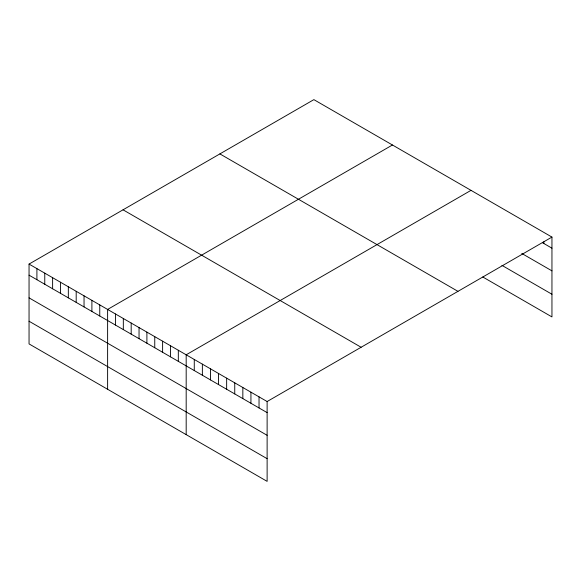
<?xml version="1.0" encoding="UTF-8"?>
<svg xmlns="http://www.w3.org/2000/svg" width="581" height="581" viewBox="0 0 581 581"><rect width="100%" height="100%" fill="white"/><g stroke="black" fill="none" stroke-linecap="round" stroke-linejoin="round"><path stroke-width="0.87" d="M29.05 264.079L267.122 401.529L267.122 481.366L29.05 343.916L29.05 264.079L313.878 99.634L551.95 237.084L551.95 316.921L482.782 276.984M392.444 144.996L107.616 309.433L107.616 389.277M471.002 190.35L186.181 354.795L186.181 434.632M267.122 401.529L551.95 237.084M542.385 242.655L551.95 248.181M521.782 253.447L551.95 270.862M501.911 265.35L551.95 294.24M219.887 153.9L457.959 291.35M123.041 209.814L361.113 347.264M29.05 275.169L267.122 412.619M29.05 297.857L267.122 435.307M29.05 321.228L267.122 458.678M543.852 241.798L543.852 243.504M259.032 396.852L259.032 407.949M250.934 392.182L250.934 403.272M242.843 387.505L242.843 398.602M234.746 382.835L234.746 393.925M226.648 378.158L226.648 389.255M218.558 373.489L218.558 384.578M210.46 368.812L210.46 379.909M202.37 364.142L202.37 375.232M194.272 359.465L194.272 370.562M178.323 350.256L178.323 361.353M170.465 345.724L170.465 356.814M162.607 341.185L162.607 352.282M154.757 336.653L154.757 347.743M146.899 332.114L146.899 343.211M139.041 327.575L139.041 338.672M131.183 323.043L131.183 334.14M123.325 318.504L123.325 329.601M115.474 313.972L115.474 325.062M99.758 304.902L99.758 315.991M91.9 300.362L91.9 311.46M84.042 295.831L84.042 306.921M76.191 291.292L76.191 302.389M68.333 286.753L68.333 297.85M60.475 282.221L60.475 293.318M52.617 277.682L52.617 288.779M44.766 273.15L44.766 284.24M36.908 268.611L36.908 279.708"/></g></svg>
